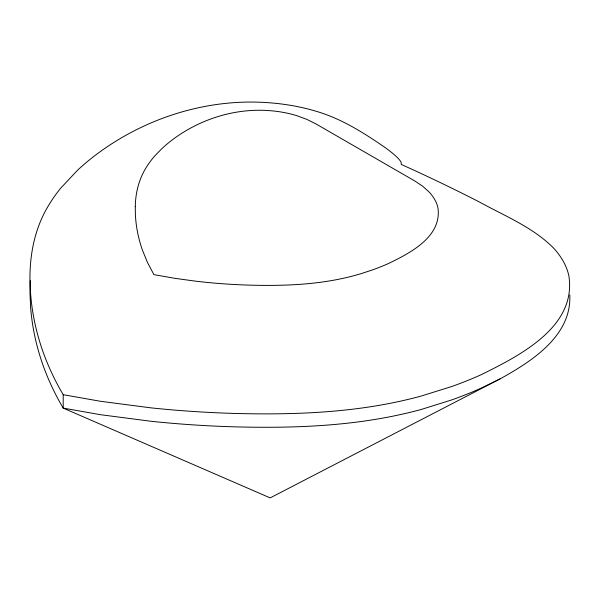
<?xml version="1.0" encoding="UTF-8"?>
<svg xmlns="http://www.w3.org/2000/svg" width="600" height="600" viewBox="0 0 600 600"><rect width="100%" height="100%" fill="white"/><g stroke="black" fill="none" stroke-linecap="round" stroke-linejoin="round"><path stroke-width="0.9" d="M30.277 280.635L30 293.565L30.622 307.47A643.89 371.745 0 0 0 40.463 357.6C46.072 375.233 53.775 392.183 63.203 408.105L270.165 497.895L500.002 378.93C531.518 361.485 571.83 335.962 569.783 294.945M500.002 378.93L481.44 387.998A324.728 187.477 0 0 1 451.68 399.938L420.998 409.53A299.407 172.86 0 0 1 390.428 416.662C340.132 426.555 288.63 428.153 237.517 426.915A643.89 371.745 0 0 1 150.69 421.237L100.5 414.697L63.203 408.105L63.203 394.702C53.775 378.78 46.072 361.83 40.463 344.19A643.89 371.745 0 0 1 30.63 294.06C28.065 263.798 32.415 232.095 48.383 205.778A299.407 172.86 0 0 1 60.742 188.13L77.355 170.422A324.728 187.477 0 0 1 98.04 153.24C146.925 117.203 208.515 98.025 269.295 102.773A139.725 80.67 0 0 1 317.67 111.735C342.27 119.198 364.2 133.087 385.17 147.615A167.505 16.065 26.1 0 1 390.217 151.395A173.093 16.605 26.1 0 1 401.28 162.968L401.183 164.392L413.197 169.852A173.093 16.605 26.1 0 1 466.717 195.57A167.505 16.065 26.1 0 1 478.868 201.712C504.36 215.805 532.38 226.935 553.312 247.792A139.725 80.67 0 0 1 568.852 275.715C576.923 326.962 519.45 355.725 481.44 374.587A324.728 187.477 0 0 1 451.68 386.535L420.998 396.12A299.407 172.86 0 0 1 390.428 403.26C340.132 413.153 288.63 414.75 237.517 413.513A643.89 371.745 0 0 1 150.69 407.827L100.5 401.287L63.203 394.702M135.278 206.647L135.375 214.185A360.6 208.192 0 0 0 142.507 250.335L147.502 262.538L153.915 274.635L174.863 278.332L195.998 281.22A360.6 208.192 0 0 0 258.623 285.33C285.082 285.72 311.7 284.558 337.718 279.442A168.472 97.267 0 0 0 360.555 273.817L372.12 270.045A182.4 105.308 0 0 0 388.838 263.34C410.558 252.84 442.05 236.55 437.94 207.795A78.48 45.315 0 0 0 429.21 192.112L422.85 186.345L414.817 180.99L316.103 123.998L306.832 119.37L296.85 115.695A78.48 45.315 0 0 0 269.678 110.655C235.538 107.993 200.94 118.755 173.483 138.998A182.4 105.308 0 0 0 161.858 148.65L155.325 155.325A168.472 97.267 0 0 0 145.583 168.517C138.712 179.977 135.48 193.343 135.278 206.647"/></g></svg>
